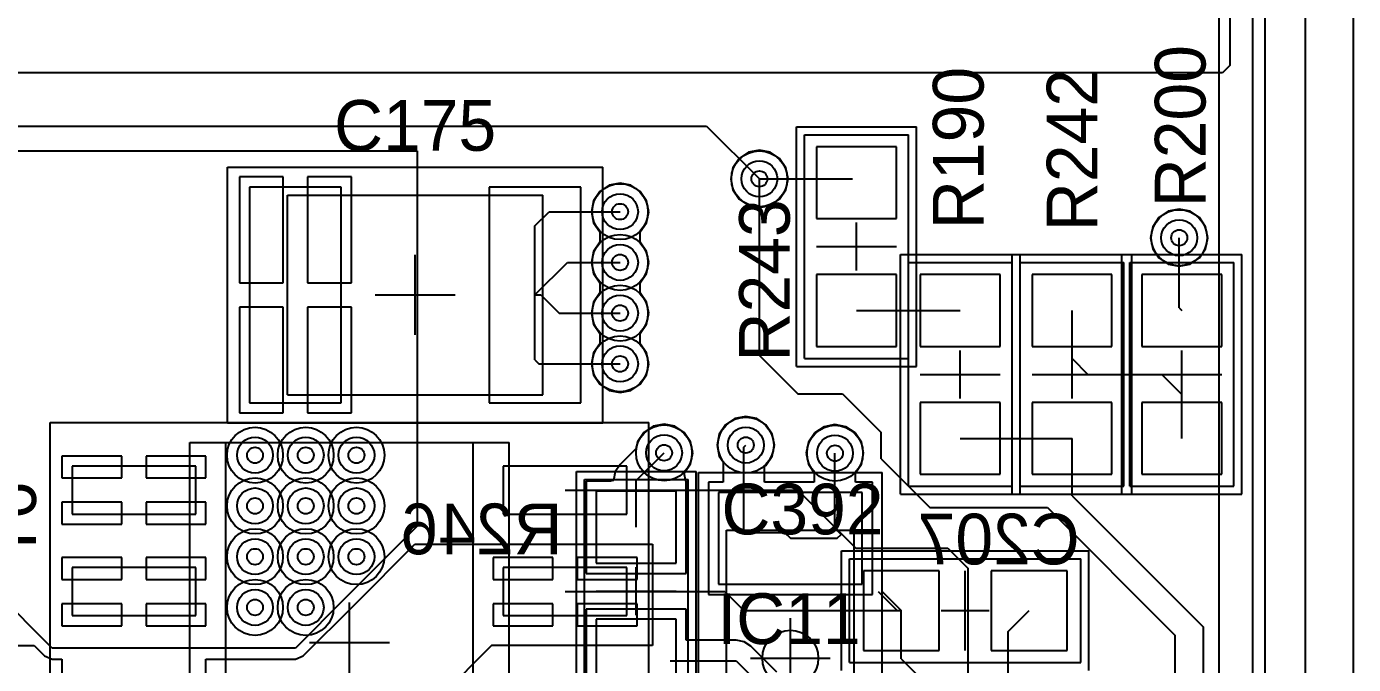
# Model space of a CAD drawing. Extents: x 28 to 300, y 18 to 330.
# Drawn here: x 232.68 to 249.3, y 146.2 to 154.18 of the extents above; entities that cross this region are included whole.
import ezdxf

# ---------------------------------------------------------------- set-up
doc = ezdxf.new("R2010")
doc.units = 0
for name, color, linetype in [('BOTTOMLAYER', 5, 'CONTINUOUS'), ('BOTTOMOVERLAY', 54, 'CONTINUOUS'), ('BOTTOMPASTE', 16, 'CONTINUOUS'), ('BOTTOMSOLDER', 6, 'CONTINUOUS'), ('DRILLDRAWING', 1, 'CONTINUOUS'), ('INTERNALPLANE1', 76, 'CONTINUOUS'), ('INTERNALPLANE6', 136, 'CONTINUOUS'), ('KEEPOUTLAYER', 6, 'CONTINUOUS'), ('MECHANICAL1', 6, 'CONTINUOUS'), ('MECHANICAL14', 56, 'CONTINUOUS'), ('MECHANICAL15', 56, 'CONTINUOUS'), ('MECHANICAL9', 56, 'CONTINUOUS'), ('MIDLAYER1', 16, 'CONTINUOUS'), ('MIDLAYER3', 90, 'CONTINUOUS'), ('MULTILAYER', 9, 'CONTINUOUS'), ('TOPLAYER', 1, 'CONTINUOUS'), ('TOPOVERLAY', 2, 'CONTINUOUS'), ('TOPPASTE', 8, 'CONTINUOUS'), ('TOPSOLDER', 216, 'CONTINUOUS'), ('VIAHOLELAYER', 16, 'CONTINUOUS')]:
    doc.layers.add(name, color=color, linetype=linetype)

msp = doc.modelspace()

# ---------------------------------------------------------------- linework, layer by layer
at = {"layer": 'BOTTOMLAYER'}
for p, q in [((247.612, 164.111), (247.612, 118.339)), ((241.721, 152.605), (241.605, 152.527)), ((241.859, 152.632), (241.721, 152.605)), ((241.996, 152.605), (241.859, 152.632)), ((242.113, 152.527), (241.996, 152.605)), ((241.527, 152.41), (241.5, 152.273)), ((241.605, 152.527), (241.527, 152.41)), ((242.19, 152.41), (242.113, 152.527)), ((242.218, 152.273), (242.19, 152.41)), ((241.5, 152.273), (241.527, 152.136)), ((242.19, 152.136), (242.218, 152.273)), ((239.86, 152.115), (239.782, 151.999)), ((239.976, 152.193), (239.86, 152.115)), ((240.114, 152.22), (239.976, 152.193)), ((240.251, 152.193), (240.114, 152.22)), ((240.368, 152.115), (240.251, 152.193)), ((240.445, 151.999), (240.368, 152.115)), ((241.527, 152.136), (241.605, 152.019)), ((242.113, 152.019), (242.19, 152.136)), ((239.782, 151.999), (239.755, 151.862)), ((240.473, 151.862), (240.445, 151.999)), ((241.605, 152.019), (241.721, 151.941)), ((241.721, 151.941), (241.859, 151.914)), ((241.859, 151.914), (241.996, 151.941)), ((241.996, 151.941), (242.113, 152.019)), ((239.755, 151.862), (239.782, 151.724)), ((240.445, 151.724), (240.473, 151.862)), ((246.863, 151.79), (246.785, 151.674)), ((246.979, 151.868), (246.863, 151.79)), ((247.117, 151.895), (246.979, 151.868)), ((247.254, 151.868), (247.117, 151.895)), ((247.37, 151.79), (247.254, 151.868)), ((247.448, 151.674), (247.37, 151.79)), ((239.782, 151.724), (239.86, 151.608)), ((239.86, 151.608), (239.86, 151.608)), ((239.86, 151.608), (239.86, 151.481)), ((240.367, 151.481), (240.367, 151.608)), ((240.367, 151.608), (240.368, 151.608)), ((240.368, 151.608), (240.445, 151.724)), ((246.785, 151.674), (246.758, 151.536)), ((247.475, 151.536), (247.448, 151.674)), ((239.86, 151.48), (239.782, 151.364)), ((239.86, 151.481), (239.86, 151.48)), ((240.368, 151.48), (240.367, 151.481)), ((240.445, 151.364), (240.368, 151.48)), ((246.758, 151.536), (246.785, 151.399)), ((247.448, 151.399), (247.475, 151.536)), ((239.782, 151.364), (239.755, 151.227)), ((240.473, 151.227), (240.445, 151.364)), ((246.785, 151.399), (246.863, 151.283)), ((246.863, 151.283), (246.979, 151.205)), ((247.254, 151.205), (247.37, 151.283)), ((247.37, 151.283), (247.448, 151.399)), ((239.755, 151.227), (239.782, 151.089)), ((239.782, 151.089), (239.86, 150.973)), ((240.368, 150.973), (240.445, 151.089)), ((240.445, 151.089), (240.473, 151.227)), ((246.979, 151.205), (247.117, 151.178)), ((247.117, 151.178), (247.254, 151.205)), ((239.86, 150.973), (239.86, 150.973)), ((239.86, 150.973), (239.86, 150.846)), ((240.367, 150.846), (240.367, 150.973)), ((240.367, 150.973), (240.368, 150.973)), ((239.86, 150.845), (239.782, 150.729)), ((239.86, 150.846), (239.86, 150.845)), ((240.368, 150.845), (240.367, 150.846)), ((240.445, 150.729), (240.368, 150.845)), ((239.782, 150.729), (239.755, 150.592)), ((239.755, 150.592), (239.782, 150.454)), ((240.473, 150.592), (240.445, 150.729)), ((240.445, 150.454), (240.473, 150.592)), ((239.782, 150.454), (239.86, 150.338)), ((240.368, 150.338), (240.445, 150.454)), ((239.86, 150.338), (239.86, 150.338)), ((239.86, 150.338), (239.86, 150.211)), ((240.367, 150.211), (240.367, 150.338)), ((240.367, 150.338), (240.368, 150.338)), ((239.782, 150.094), (239.755, 149.957)), ((239.86, 150.21), (239.782, 150.094)), ((239.86, 150.211), (239.86, 150.21)), ((240.368, 150.21), (240.367, 150.211)), ((240.445, 150.094), (240.368, 150.21)), ((240.473, 149.957), (240.445, 150.094)), ((239.755, 149.957), (239.782, 149.819)), ((240.445, 149.819), (240.473, 149.957)), ((239.782, 149.819), (239.86, 149.703)), ((240.368, 149.703), (240.445, 149.819)), ((239.86, 149.703), (239.976, 149.625)), ((239.976, 149.625), (240.114, 149.598)), ((240.114, 149.598), (240.251, 149.625)), ((240.251, 149.625), (240.368, 149.703)), ((241.551, 149.272), (241.435, 149.194)), ((241.689, 149.299), (241.551, 149.272)), ((241.826, 149.272), (241.689, 149.299)), ((241.942, 149.194), (241.826, 149.272)), ((240.411, 149.098), (240.333, 148.981)), ((240.528, 149.176), (240.411, 149.098)), ((240.665, 149.203), (240.528, 149.176)), ((240.802, 149.176), (240.665, 149.203)), ((240.919, 149.098), (240.802, 149.176)), ((240.997, 148.981), (240.919, 149.098)), ((241.357, 149.078), (241.33, 148.941)), ((241.435, 149.194), (241.357, 149.078)), ((242.02, 149.078), (241.942, 149.194)), ((242.048, 148.941), (242.02, 149.078)), ((242.552, 149.093), (242.475, 148.976)), ((242.669, 149.17), (242.552, 149.093)), ((242.806, 149.198), (242.669, 149.17)), ((242.944, 149.17), (242.806, 149.198)), ((243.06, 149.093), (242.944, 149.17)), ((243.138, 148.976), (243.06, 149.093)), ((240.333, 148.981), (240.317, 148.899)), ((241.024, 148.844), (240.997, 148.981)), ((241.33, 148.941), (241.357, 148.803)), ((241.663, 148.915), (241.689, 148.941)), ((241.663, 147.848), (241.663, 148.915)), ((242.02, 148.803), (242.048, 148.941)), ((242.475, 148.976), (242.447, 148.839)), ((243.165, 148.839), (243.138, 148.976)), ((240.317, 148.899), (240.116, 148.697)), ((240.317, 148.496), (240.665, 148.844)), ((240.997, 148.707), (241.024, 148.844)), ((241.357, 148.803), (241.404, 148.733)), ((241.942, 148.687), (242.02, 148.803)), ((242.447, 148.839), (242.475, 148.702)), ((242.806, 147.899), (242.806, 148.839)), ((243.138, 148.702), (243.165, 148.839)), ((240.054, 148.605), (240.032, 148.496)), ((240.116, 148.697), (240.054, 148.605)), ((240.919, 148.59), (240.997, 148.707)), ((240.94, 148.489), (240.919, 148.59)), ((241.404, 148.733), (241.404, 148.476)), ((241.922, 148.673), (241.942, 148.687)), ((241.922, 148.476), (241.922, 148.673)), ((242.475, 148.702), (242.547, 148.593)), ((242.547, 148.593), (242.547, 148.476)), ((243.065, 148.593), (243.138, 148.702)), ((243.065, 148.476), (243.065, 148.593)), ((239.996, 148.489), (239.69, 148.489)), ((239.69, 148.489), (239.69, 147.335)), ((240.032, 148.496), (239.996, 148.489)), ((240.317, 147.912), (240.317, 148.496)), ((240.944, 148.489), (240.94, 148.489)), ((240.944, 147.335), (240.944, 148.489)), ((240.944, 148.489), (240.944, 148.489)), ((241.404, 148.476), (241.22, 148.476)), ((241.22, 148.476), (241.22, 147.072)), ((242.547, 148.476), (241.922, 148.476)), ((243.274, 148.476), (243.065, 148.476)), ((243.274, 147.072), (243.274, 148.476)), ((240.817, 148.362), (239.817, 148.362)), ((239.817, 148.362), (239.817, 147.462)), ((240.817, 147.462), (240.817, 148.362)), ((243.147, 148.349), (241.347, 148.349)), ((241.347, 148.349), (241.347, 147.199)), ((243.147, 147.199), (243.147, 148.349)), ((241.663, 147.848), (242.173, 147.848)), ((242.173, 147.848), (242.247, 147.774)), ((242.247, 147.774), (242.833, 147.774)), ((242.806, 147.899), (242.882, 147.823)), ((242.833, 147.774), (242.882, 147.823)), ((239.817, 147.462), (240.817, 147.462)), ((239.69, 147.335), (240.944, 147.335)), ((241.347, 147.199), (243.147, 147.199)), ((241.22, 147.072), (243.274, 147.072)), ((240.944, 146.889), (239.69, 146.889)), ((239.69, 146.889), (239.69, 145.735)), ((240.817, 146.762), (239.817, 146.762)), ((239.817, 146.762), (239.817, 145.862)), ((240.817, 145.862), (240.817, 146.762)), ((240.944, 146.5), (240.944, 146.889)), ((241.569, 146.5), (240.944, 146.5)), ((241.668, 146.48), (241.569, 146.5)), ((241.752, 146.424), (241.668, 146.48)), ((242.079, 146.097), (241.752, 146.424)), ((240.741, 146.241), (241.569, 146.241)), ((241.569, 146.241), (242.07, 145.74))]:
    msp.add_line(p, q, dxfattribs=at)
for centre in [(241.859, 152.273), (240.114, 151.862), (247.117, 151.536), (240.114, 151.227), (240.114, 150.592), (240.114, 149.957), (241.689, 148.941), (235.542, 148.814), (236.177, 148.814), (236.812, 148.814), (240.665, 148.844), (242.806, 148.839), (235.542, 148.179), (236.177, 148.179), (236.812, 148.179), (235.542, 147.544), (236.177, 147.544), (236.812, 147.544), (235.542, 146.909), (236.177, 146.909)]:
    msp.add_circle(centre, 0.225, dxfattribs=at)
at = {"layer": 'BOTTOMOVERLAY'}
for p, q in [((239.817, 147.112), (240.817, 147.112)), ((241.447, 145.724), (241.447, 146.824)), ((243.047, 145.724), (243.047, 146.824))]:
    msp.add_line(p, q, dxfattribs=at)
at = {"layer": 'BOTTOMPASTE'}
for p, q in [((240.817, 148.362), (239.817, 148.362)), ((239.817, 148.362), (239.817, 147.462)), ((240.817, 147.462), (240.817, 148.362)), ((243.147, 148.349), (241.347, 148.349)), ((241.347, 148.349), (241.347, 147.199)), ((243.147, 147.199), (243.147, 148.349)), ((239.817, 147.462), (240.817, 147.462)), ((241.347, 147.199), (243.147, 147.199)), ((240.817, 146.762), (239.817, 146.762)), ((239.817, 146.762), (239.817, 145.862)), ((240.817, 145.862), (240.817, 146.762))]:
    msp.add_line(p, q, dxfattribs=at)
at = {"layer": 'BOTTOMSOLDER'}
for p, q in [((240.817, 148.362), (239.817, 148.362)), ((239.817, 148.362), (239.817, 147.462)), ((240.817, 147.462), (240.817, 148.362)), ((243.147, 148.349), (241.347, 148.349)), ((241.347, 148.349), (241.347, 147.199)), ((243.147, 147.199), (243.147, 148.349)), ((239.817, 147.462), (240.817, 147.462)), ((241.347, 147.199), (243.147, 147.199)), ((240.817, 146.762), (239.817, 146.762)), ((239.817, 146.762), (239.817, 145.862)), ((240.817, 145.862), (240.817, 146.762))]:
    msp.add_line(p, q, dxfattribs=at)
at = {"layer": 'DRILLDRAWING'}
for centre in [(241.859, 152.273), (240.114, 151.862), (247.117, 151.536), (240.114, 151.227), (240.114, 150.592), (240.114, 149.957), (235.542, 148.814), (236.177, 148.814), (236.812, 148.814), (240.665, 148.844), (241.689, 148.941), (242.806, 148.839), (235.542, 148.179), (236.177, 148.179), (236.812, 148.179), (235.542, 147.544), (236.177, 147.544), (236.812, 147.544), (235.542, 146.909), (236.177, 146.909)]:
    msp.add_circle(centre, 0.1, dxfattribs=at)
at = {"layer": 'INTERNALPLANE1'}
for p, q in [((248.7, 97.15), (248.7, 195.549)), ((248.189, 162.796), (248.189, 97.66))]:
    msp.add_line(p, q, dxfattribs=at)
for centre in [(241.859, 152.273), (240.114, 151.862), (247.117, 151.536), (240.114, 151.227), (240.114, 150.592), (240.114, 149.957), (241.689, 148.941), (235.542, 148.814), (236.177, 148.814), (236.812, 148.814), (240.665, 148.844), (242.806, 148.839), (235.542, 148.179), (236.177, 148.179), (236.812, 148.179), (235.542, 147.544), (236.177, 147.544), (236.812, 147.544), (235.542, 146.909), (236.177, 146.909)]:
    msp.add_circle(centre, 0.35, dxfattribs=at)
at = {"layer": 'INTERNALPLANE6'}
for p, q in [((248.7, 97.15), (248.7, 195.549)), ((248.189, 195.039), (248.189, 97.66))]:
    msp.add_line(p, q, dxfattribs=at)
for centre in [(241.859, 152.273), (235.542, 148.814), (236.177, 148.814), (236.812, 148.814), (235.542, 148.179), (236.177, 148.179), (236.812, 148.179), (235.542, 147.544), (236.177, 147.544), (236.812, 147.544), (235.542, 146.909), (236.177, 146.909)]:
    msp.add_circle(centre, 0.35, dxfattribs=at)
at = {"layer": 'KEEPOUTLAYER'}
msp.add_line((248.039, 97.785), (248.039, 194.818), dxfattribs=at)
at = {"layer": 'MECHANICAL1'}
msp.add_line((248.7, 97.15), (248.7, 195.549), dxfattribs=at)
at = {"layer": 'MECHANICAL14'}
for p, q in [((242.425, 152.825), (243.725, 152.825)), ((242.425, 150.025), (242.425, 152.825)), ((243.725, 150.025), (243.725, 152.825)), ((235.948, 152.07), (239.148, 152.07)), ((235.948, 149.57), (235.948, 152.07)), ((239.148, 149.57), (239.148, 152.07)), ((243.725, 148.425), (243.725, 151.225)), ((243.725, 151.225), (245.025, 151.225)), ((245.025, 148.425), (245.025, 151.225)), ((245.125, 148.425), (245.125, 151.225)), ((245.125, 151.225), (246.425, 151.225)), ((246.425, 148.425), (246.425, 151.225)), ((246.5, 151.225), (247.8, 151.225)), ((246.5, 148.425), (246.5, 151.225)), ((247.8, 148.425), (247.8, 151.225)), ((242.425, 150.025), (243.725, 150.025)), ((235.948, 149.57), (239.148, 149.57)), ((234.725, 148.972), (238.725, 148.972)), ((234.725, 143.972), (234.725, 148.972)), ((238.725, 143.972), (238.725, 148.972)), ((239.667, 145.712), (239.667, 148.512)), ((239.667, 148.512), (240.967, 148.512)), ((240.967, 145.712), (240.967, 148.512)), ((243.725, 148.425), (245.025, 148.425)), ((245.125, 148.425), (246.425, 148.425)), ((246.5, 148.425), (247.8, 148.425)), ((241.447, 147.874), (243.047, 147.874)), ((241.447, 144.674), (241.447, 147.874)), ((243.047, 144.674), (243.047, 147.874)), ((242.987, 147.519), (245.887, 147.519)), ((242.987, 146.219), (242.987, 147.519)), ((245.887, 146.219), (245.887, 147.519)), ((242.987, 146.219), (245.887, 146.219))]:
    msp.add_line(p, q, dxfattribs=at)
at = {"layer": 'MECHANICAL15'}
for p, q in [((242.325, 149.925), (242.325, 152.925)), ((242.325, 152.925), (243.825, 152.925)), ((243.825, 149.925), (243.825, 152.925)), ((235.198, 149.22), (235.198, 152.42)), ((235.198, 152.42), (239.898, 152.42)), ((239.898, 149.22), (239.898, 152.42)), ((243.075, 151.125), (243.075, 151.725)), ((242.775, 151.425), (243.375, 151.425)), ((237.548, 150.32), (237.548, 151.32)), ((237.548, 150.32), (237.548, 151.32)), ((243.625, 151.325), (245.125, 151.325)), ((243.625, 148.325), (243.625, 151.325)), ((245.025, 148.325), (245.025, 151.325)), ((245.025, 151.325), (246.525, 151.325)), ((245.125, 148.325), (245.125, 151.325)), ((246.4, 151.325), (247.9, 151.325)), ((246.4, 148.325), (246.4, 151.325)), ((246.525, 148.325), (246.525, 151.325)), ((247.9, 148.325), (247.9, 151.325)), ((237.048, 150.82), (238.048, 150.82)), ((237.048, 150.82), (238.048, 150.82)), ((244.375, 149.525), (244.375, 150.125)), ((245.775, 149.525), (245.775, 150.125)), ((247.15, 149.525), (247.15, 150.125)), ((242.325, 149.925), (243.825, 149.925)), ((244.075, 149.825), (244.675, 149.825)), ((245.475, 149.825), (246.075, 149.825)), ((246.85, 149.825), (247.45, 149.825)), ((232.975, 143.722), (232.975, 149.222)), ((232.975, 149.222), (240.475, 149.222)), ((235.198, 149.22), (239.898, 149.22)), ((240.475, 143.722), (240.475, 149.222)), ((239.567, 148.612), (241.067, 148.612)), ((239.567, 145.612), (239.567, 148.612)), ((241.067, 145.612), (241.067, 148.612)), ((241.097, 148.599), (243.397, 148.599)), ((241.097, 143.949), (241.097, 148.599)), ((243.397, 143.949), (243.397, 148.599)), ((243.625, 148.325), (245.125, 148.325)), ((245.025, 148.325), (246.525, 148.325)), ((246.4, 148.325), (247.9, 148.325)), ((242.887, 146.119), (242.887, 147.619)), ((242.887, 147.619), (245.987, 147.619)), ((245.987, 146.119), (245.987, 147.619)), ((240.317, 146.812), (240.317, 147.412)), ((240.017, 147.112), (240.617, 147.112)), ((244.437, 146.569), (244.437, 147.169)), ((236.725, 145.972), (236.725, 146.972)), ((242.247, 145.774), (242.247, 146.774)), ((244.137, 146.869), (244.737, 146.869)), ((236.225, 146.472), (237.225, 146.472)), ((241.747, 146.274), (242.747, 146.274))]:
    msp.add_line(p, q, dxfattribs=at)
msp.add_circle((242.247, 146.274), 0.35, dxfattribs=at)
at = {"layer": 'MECHANICAL9'}
msp.add_line((249.3, 128.446), (249.3, 196.141), dxfattribs=at)
at = {"layer": 'MIDLAYER1'}
for p, q in [((247.725, 194.402), (247.75, 153.69)), ((247.66, 153.6), (217, 153.6)), ((247.75, 153.69), (247.66, 153.6))]:
    msp.add_line(p, q, dxfattribs=at)
for centre in [(241.859, 152.273), (240.114, 151.862), (247.117, 151.536), (240.114, 151.227), (240.114, 150.592), (240.114, 149.957), (241.689, 148.941), (235.542, 148.814), (236.177, 148.814), (236.812, 148.814), (240.665, 148.844), (242.806, 148.839), (235.542, 148.179), (236.177, 148.179), (236.812, 148.179), (235.542, 147.544), (236.177, 147.544), (236.812, 147.544), (235.542, 146.909), (236.177, 146.909)]:
    msp.add_circle(centre, 0.225, dxfattribs=at)
at = {"layer": 'MIDLAYER3'}
for p, q in [((212.931, 152.933), (241.198, 152.933)), ((241.198, 152.933), (241.859, 152.273))]:
    msp.add_line(p, q, dxfattribs=at)
for centre in [(241.859, 152.273), (240.114, 151.862), (247.117, 151.536), (240.114, 151.227), (240.114, 150.592), (240.114, 149.957), (241.689, 148.941), (235.542, 148.814), (236.177, 148.814), (236.812, 148.814), (240.665, 148.844), (242.806, 148.839), (235.542, 148.179), (236.177, 148.179), (236.812, 148.179), (235.542, 147.544), (236.177, 147.544), (236.812, 147.544), (235.542, 146.909), (236.177, 146.909)]:
    msp.add_circle(centre, 0.225, dxfattribs=at)
at = {"layer": 'MULTILAYER'}
for centre in [(241.859, 152.273), (240.114, 151.862), (247.117, 151.536), (240.114, 151.227), (240.114, 150.592), (240.114, 149.957), (241.689, 148.941), (235.542, 148.814), (236.177, 148.814), (236.812, 148.814), (240.665, 148.844), (242.806, 148.839), (235.542, 148.179), (236.177, 148.179), (236.812, 148.179), (235.542, 147.544), (236.177, 147.544), (236.812, 147.544), (235.542, 146.909), (236.177, 146.909)]:
    msp.add_circle(centre, 0.225, dxfattribs=at)
at = {"layer": 'TOPLAYER'}
for p, q in [((232.24, 152.624), (237.574, 152.624)), ((237.574, 152.624), (237.574, 149.322)), ((243.575, 152.675), (242.575, 152.675)), ((242.575, 152.675), (242.575, 151.775)), ((243.575, 151.775), (243.575, 152.675)), ((235.896, 152.297), (235.346, 152.297)), ((235.346, 152.297), (235.346, 150.973)), ((235.896, 150.973), (235.896, 152.297)), ((236.75, 152.297), (236.201, 152.297)), ((236.201, 152.297), (236.201, 150.973)), ((236.75, 150.973), (236.75, 152.297)), ((241.859, 152.273), (243.027, 152.273)), ((241.859, 150.063), (241.859, 152.273)), ((236.623, 152.17), (235.473, 152.17)), ((235.473, 152.17), (235.473, 149.47)), ((236.623, 149.47), (236.623, 152.17)), ((239.623, 152.17), (238.473, 152.17)), ((238.473, 152.17), (238.473, 149.47)), ((239.623, 149.47), (239.623, 152.17)), ((239.048, 151.685), (239.225, 151.862)), ((239.225, 151.862), (240.114, 151.862)), ((242.575, 151.775), (243.575, 151.775)), ((239.048, 150.82), (239.048, 151.685)), ((247.117, 150.658), (247.117, 151.536)), ((239.048, 150.82), (239.455, 151.227)), ((239.455, 151.227), (240.114, 151.227)), ((243.575, 151.075), (242.575, 151.075)), ((242.575, 151.075), (242.575, 150.175)), ((243.575, 150.175), (243.575, 151.075)), ((244.875, 151.075), (243.875, 151.075)), ((243.875, 151.075), (243.875, 150.175)), ((244.875, 150.175), (244.875, 151.075)), ((246.275, 151.075), (245.275, 151.075)), ((245.275, 151.075), (245.275, 150.175)), ((246.275, 150.175), (246.275, 151.075)), ((247.65, 151.075), (246.65, 151.075)), ((246.65, 151.075), (246.65, 150.175)), ((247.65, 150.175), (247.65, 151.075)), ((235.346, 150.973), (235.896, 150.973)), ((236.201, 150.973), (236.75, 150.973)), ((239.048, 150.006), (239.048, 150.82)), ((239.048, 150.82), (239.123, 150.82)), ((239.123, 150.82), (239.352, 150.592)), ((235.896, 150.668), (235.346, 150.668)), ((235.346, 150.668), (235.346, 149.343)), ((235.896, 149.343), (235.896, 150.668)), ((236.75, 150.668), (236.201, 150.668)), ((236.201, 150.668), (236.201, 149.343)), ((236.75, 149.343), (236.75, 150.668)), ((239.352, 150.592), (240.114, 150.592)), ((243.075, 150.625), (244.375, 150.625)), ((245.775, 150.024), (245.775, 150.625)), ((247.117, 150.658), (247.15, 150.625)), ((242.575, 150.175), (243.575, 150.175)), ((243.875, 150.175), (244.875, 150.175)), ((245.275, 150.175), (246.275, 150.175)), ((246.65, 150.175), (247.65, 150.175)), ((239.048, 150.006), (239.098, 149.957)), ((239.098, 149.957), (240.114, 149.957)), ((241.859, 150.063), (242.341, 149.581)), ((245.775, 150.024), (245.974, 149.825)), ((245.974, 149.825), (246.898, 149.825)), ((246.898, 149.825), (247.15, 149.573)), ((242.341, 149.581), (242.9, 149.581)), ((242.9, 149.581), (243.383, 149.098)), ((235.473, 149.47), (236.623, 149.47)), ((238.473, 149.47), (239.623, 149.47)), ((244.875, 149.475), (243.875, 149.475)), ((243.875, 149.475), (243.875, 148.575)), ((244.875, 148.575), (244.875, 149.475)), ((246.275, 149.475), (245.275, 149.475)), ((245.275, 149.475), (245.275, 148.575)), ((246.275, 148.575), (246.275, 149.475)), ((247.65, 149.475), (246.65, 149.475)), ((246.65, 149.475), (246.65, 148.575)), ((247.15, 149.025), (247.15, 149.573)), ((247.65, 148.575), (247.65, 149.475)), ((235.346, 149.343), (235.896, 149.343)), ((236.201, 149.343), (236.75, 149.343)), ((237.574, 149.322), (237.574, 147.925)), ((243.383, 148.768), (243.383, 149.098)), ((244.375, 149.025), (245.775, 149.025)), ((245.775, 148.306), (245.775, 149.025)), ((233.873, 148.804), (233.123, 148.804)), ((233.123, 148.804), (233.123, 148.53)), ((233.873, 148.53), (233.873, 148.804)), ((234.927, 148.804), (234.178, 148.804)), ((234.178, 148.804), (234.178, 148.53)), ((234.927, 148.53), (234.927, 148.804)), ((243.383, 148.768), (243.992, 148.158)), ((234.8, 148.677), (233.25, 148.677)), ((233.25, 148.677), (233.25, 148.077)), ((234.8, 148.077), (234.8, 148.677)), ((240.2, 148.677), (238.65, 148.677)), ((238.65, 148.677), (238.65, 148.077)), ((240.2, 148.077), (240.2, 148.677)), ((233.123, 148.53), (233.873, 148.53)), ((234.178, 148.53), (234.927, 148.53)), ((243.875, 148.575), (244.875, 148.575)), ((245.275, 148.575), (246.275, 148.575)), ((246.65, 148.575), (247.65, 148.575)), ((239.425, 148.377), (242.341, 148.377)), ((242.341, 148.377), (243.069, 147.65)), ((245.775, 148.306), (247.421, 146.66)), ((233.873, 148.225), (233.123, 148.225)), ((233.123, 148.225), (233.123, 147.95)), ((233.873, 147.95), (233.873, 148.225)), ((234.927, 148.225), (234.178, 148.225)), ((234.178, 148.225), (234.178, 147.95)), ((234.927, 147.95), (234.927, 148.225)), ((243.992, 148.158), (245.466, 148.158)), ((245.466, 148.158), (247.066, 146.558)), ((233.123, 147.95), (233.873, 147.95)), ((233.25, 148.077), (234.8, 148.077)), ((234.178, 147.95), (234.927, 147.95)), ((237.574, 147.925), (236.685, 147.036)), ((238.65, 148.077), (240.2, 148.077)), ((236.782, 146.938), (237.545, 147.701)), ((237.545, 147.701), (240.52, 147.701)), ((240.52, 147.701), (240.52, 146.431)), ((243.069, 147.65), (244.221, 147.65)), ((244.221, 147.65), (244.475, 147.396)), ((233.873, 147.534), (233.123, 147.534)), ((233.123, 147.534), (233.123, 147.26)), ((233.873, 147.26), (233.873, 147.534)), ((234.927, 147.534), (234.178, 147.534)), ((234.178, 147.534), (234.178, 147.26)), ((234.927, 147.26), (234.927, 147.534)), ((239.273, 147.534), (238.523, 147.534)), ((238.523, 147.534), (238.523, 147.26)), ((239.273, 147.26), (239.273, 147.534)), ((240.327, 147.534), (239.578, 147.534)), ((239.578, 147.534), (239.578, 147.26)), ((240.327, 147.26), (240.327, 147.534)), ((233.123, 147.26), (233.873, 147.26)), ((234.8, 147.407), (233.25, 147.407)), ((233.25, 147.407), (233.25, 146.807)), ((234.178, 147.26), (234.927, 147.26)), ((234.8, 146.807), (234.8, 147.407)), ((238.523, 147.26), (239.273, 147.26)), ((240.2, 147.407), (238.65, 147.407)), ((238.65, 147.407), (238.65, 146.807)), ((239.578, 147.26), (240.327, 147.26)), ((240.2, 146.807), (240.2, 147.407)), ((243.162, 147.369), (243.162, 146.369)), ((244.112, 147.369), (243.162, 147.369)), ((244.112, 146.369), (244.112, 147.369)), ((244.475, 145.422), (244.475, 147.396)), ((244.762, 147.369), (244.762, 146.369)), ((245.712, 147.369), (244.762, 147.369)), ((245.712, 146.369), (245.712, 147.369)), ((233.002, 146.401), (232.24, 147.163)), ((239.425, 147.107), (241.427, 147.107)), ((241.427, 147.107), (241.666, 146.869)), ((243.347, 147.107), (243.586, 146.869)), ((243.398, 147.107), (243.637, 146.869)), ((233.873, 146.955), (233.123, 146.955)), ((233.123, 146.955), (233.123, 146.68)), ((233.873, 146.68), (233.873, 146.955)), ((234.927, 146.955), (234.178, 146.955)), ((234.178, 146.955), (234.178, 146.68)), ((234.927, 146.68), (234.927, 146.955)), ((236.685, 147.036), (236.05, 146.401)), ((236.147, 146.303), (236.782, 146.938)), ((236.782, 146.938), (236.782, 146.938)), ((239.273, 146.955), (238.523, 146.955)), ((238.523, 146.955), (238.523, 146.68)), ((239.273, 146.68), (239.273, 146.955)), ((240.327, 146.955), (239.578, 146.955)), ((239.578, 146.955), (239.578, 146.68)), ((240.327, 146.68), (240.327, 146.955)), ((233.25, 146.807), (234.8, 146.807)), ((238.65, 146.807), (240.2, 146.807)), ((241.666, 146.869), (243.586, 146.869)), ((243.262, 146.869), (243.586, 146.869)), ((243.586, 146.869), (243.637, 146.869)), ((243.637, 146.266), (243.637, 146.869)), ((244.975, 146.607), (245.237, 146.869)), ((233.123, 146.68), (233.873, 146.68)), ((234.178, 146.68), (234.927, 146.68)), ((238.523, 146.68), (239.273, 146.68)), ((239.578, 146.68), (240.327, 146.68)), ((244.975, 145.422), (244.975, 146.607)), ((247.421, 144.424), (247.421, 146.66)), ((231.902, 146.431), (232.777, 146.431)), ((232.777, 146.431), (232.905, 146.303)), ((238.506, 146.431), (236.073, 143.998)), ((240.52, 146.431), (238.506, 146.431)), ((247.066, 144.907), (247.066, 146.558)), ((232.905, 146.303), (233.002, 146.263)), ((236.05, 146.401), (233.002, 146.401)), ((233.002, 146.263), (233.002, 146.263)), ((233.002, 146.263), (233.123, 146.263)), ((233.123, 146.263), (233.123, 145.99)), ((234.927, 145.99), (234.927, 146.263)), ((234.927, 146.263), (236.05, 146.263)), ((236.05, 146.263), (236.147, 146.303)), ((236.147, 146.303), (236.147, 146.303)), ((243.162, 146.369), (244.112, 146.369)), ((243.637, 146.266), (243.975, 145.927)), ((244.762, 146.369), (245.712, 146.369))]:
    msp.add_line(p, q, dxfattribs=at)
for centre in [(241.859, 152.273), (240.114, 151.862), (247.117, 151.536), (240.114, 151.227), (240.114, 150.592), (240.114, 149.957), (241.689, 148.941), (235.542, 148.814), (236.177, 148.814), (236.812, 148.814), (240.665, 148.844), (242.806, 148.839), (235.542, 148.179), (236.177, 148.179), (236.812, 148.179), (235.542, 147.544), (236.177, 147.544), (236.812, 147.544), (235.542, 146.909), (236.177, 146.909)]:
    msp.add_circle(centre, 0.225, dxfattribs=at)
at = {"layer": 'TOPOVERLAY'}
for p, q in [((236.998, 152.07), (238.098, 152.07)), ((242.575, 151.425), (243.575, 151.425)), ((243.875, 149.825), (244.875, 149.825)), ((245.275, 149.825), (246.275, 149.825)), ((246.65, 149.825), (247.65, 149.825)), ((236.998, 149.57), (238.098, 149.57)), ((235.175, 143.972), (235.175, 148.972)), ((235.175, 148.972), (238.275, 148.972)), ((238.275, 143.972), (238.275, 148.972)), ((244.437, 146.369), (244.437, 147.369))]:
    msp.add_line(p, q, dxfattribs=at)
at = {"layer": 'TOPPASTE'}
for p, q in [((243.575, 152.675), (242.575, 152.675)), ((242.575, 152.675), (242.575, 151.775)), ((243.575, 151.775), (243.575, 152.675)), ((236.623, 152.17), (235.473, 152.17)), ((235.473, 152.17), (235.473, 149.47)), ((236.623, 149.47), (236.623, 152.17)), ((239.623, 152.17), (238.473, 152.17)), ((238.473, 152.17), (238.473, 149.47)), ((239.623, 149.47), (239.623, 152.17)), ((242.575, 151.775), (243.575, 151.775)), ((243.575, 151.075), (242.575, 151.075)), ((242.575, 151.075), (242.575, 150.175)), ((243.575, 150.175), (243.575, 151.075)), ((244.875, 151.075), (243.875, 151.075)), ((243.875, 151.075), (243.875, 150.175)), ((244.875, 150.175), (244.875, 151.075)), ((246.275, 151.075), (245.275, 151.075)), ((245.275, 151.075), (245.275, 150.175)), ((246.275, 150.175), (246.275, 151.075)), ((247.65, 151.075), (246.65, 151.075)), ((246.65, 151.075), (246.65, 150.175)), ((247.65, 150.175), (247.65, 151.075)), ((242.575, 150.175), (243.575, 150.175)), ((243.875, 150.175), (244.875, 150.175)), ((245.275, 150.175), (246.275, 150.175)), ((246.65, 150.175), (247.65, 150.175)), ((235.473, 149.47), (236.623, 149.47)), ((238.473, 149.47), (239.623, 149.47)), ((244.875, 149.475), (243.875, 149.475)), ((243.875, 149.475), (243.875, 148.575)), ((244.875, 148.575), (244.875, 149.475)), ((246.275, 149.475), (245.275, 149.475)), ((245.275, 149.475), (245.275, 148.575)), ((246.275, 148.575), (246.275, 149.475)), ((247.65, 149.475), (246.65, 149.475)), ((246.65, 149.475), (246.65, 148.575)), ((247.65, 148.575), (247.65, 149.475)), ((234.8, 148.677), (233.25, 148.677)), ((233.25, 148.677), (233.25, 148.077)), ((234.8, 148.077), (234.8, 148.677)), ((240.2, 148.677), (238.65, 148.677)), ((238.65, 148.677), (238.65, 148.077)), ((240.2, 148.077), (240.2, 148.677)), ((243.875, 148.575), (244.875, 148.575)), ((245.275, 148.575), (246.275, 148.575)), ((246.65, 148.575), (247.65, 148.575)), ((233.25, 148.077), (234.8, 148.077)), ((238.65, 148.077), (240.2, 148.077)), ((234.8, 147.407), (233.25, 147.407)), ((233.25, 147.407), (233.25, 146.807)), ((234.8, 146.807), (234.8, 147.407)), ((240.2, 147.407), (238.65, 147.407)), ((238.65, 147.407), (238.65, 146.807)), ((240.2, 146.807), (240.2, 147.407)), ((243.162, 147.369), (243.162, 146.369)), ((244.112, 147.369), (243.162, 147.369)), ((244.112, 146.369), (244.112, 147.369)), ((244.762, 147.369), (244.762, 146.369)), ((245.712, 147.369), (244.762, 147.369)), ((245.712, 146.369), (245.712, 147.369)), ((233.25, 146.807), (234.8, 146.807)), ((238.65, 146.807), (240.2, 146.807)), ((243.162, 146.369), (244.112, 146.369)), ((244.762, 146.369), (245.712, 146.369))]:
    msp.add_line(p, q, dxfattribs=at)
at = {"layer": 'TOPSOLDER'}
for p, q in [((243.575, 152.675), (242.575, 152.675)), ((242.575, 152.675), (242.575, 151.775)), ((243.575, 151.775), (243.575, 152.675)), ((236.623, 152.17), (235.473, 152.17)), ((235.473, 152.17), (235.473, 149.47)), ((236.623, 149.47), (236.623, 152.17)), ((239.623, 152.17), (238.473, 152.17)), ((238.473, 152.17), (238.473, 149.47)), ((239.623, 149.47), (239.623, 152.17)), ((242.575, 151.775), (243.575, 151.775)), ((243.575, 151.075), (242.575, 151.075)), ((242.575, 151.075), (242.575, 150.175)), ((243.575, 150.175), (243.575, 151.075)), ((244.875, 151.075), (243.875, 151.075)), ((243.875, 151.075), (243.875, 150.175)), ((244.875, 150.175), (244.875, 151.075)), ((246.275, 151.075), (245.275, 151.075)), ((245.275, 151.075), (245.275, 150.175)), ((246.275, 150.175), (246.275, 151.075)), ((247.65, 151.075), (246.65, 151.075)), ((246.65, 151.075), (246.65, 150.175)), ((247.65, 150.175), (247.65, 151.075)), ((242.575, 150.175), (243.575, 150.175)), ((243.875, 150.175), (244.875, 150.175)), ((245.275, 150.175), (246.275, 150.175)), ((246.65, 150.175), (247.65, 150.175)), ((235.473, 149.47), (236.623, 149.47)), ((238.473, 149.47), (239.623, 149.47)), ((244.875, 149.475), (243.875, 149.475)), ((243.875, 149.475), (243.875, 148.575)), ((244.875, 148.575), (244.875, 149.475)), ((246.275, 149.475), (245.275, 149.475)), ((245.275, 149.475), (245.275, 148.575)), ((246.275, 148.575), (246.275, 149.475)), ((247.65, 149.475), (246.65, 149.475)), ((246.65, 149.475), (246.65, 148.575)), ((247.65, 148.575), (247.65, 149.475)), ((234.8, 148.677), (233.25, 148.677)), ((233.25, 148.677), (233.25, 148.077)), ((234.8, 148.077), (234.8, 148.677)), ((240.2, 148.677), (238.65, 148.677)), ((238.65, 148.677), (238.65, 148.077)), ((240.2, 148.077), (240.2, 148.677)), ((243.875, 148.575), (244.875, 148.575)), ((245.275, 148.575), (246.275, 148.575)), ((246.65, 148.575), (247.65, 148.575)), ((233.25, 148.077), (234.8, 148.077)), ((238.65, 148.077), (240.2, 148.077)), ((234.8, 147.407), (233.25, 147.407)), ((233.25, 147.407), (233.25, 146.807)), ((234.8, 146.807), (234.8, 147.407)), ((240.2, 147.407), (238.65, 147.407)), ((238.65, 147.407), (238.65, 146.807)), ((240.2, 146.807), (240.2, 147.407)), ((243.162, 147.369), (243.162, 146.369)), ((244.112, 147.369), (243.162, 147.369)), ((244.112, 146.369), (244.112, 147.369)), ((244.762, 147.369), (244.762, 146.369)), ((245.712, 147.369), (244.762, 147.369)), ((245.712, 146.369), (245.712, 147.369)), ((233.25, 146.807), (234.8, 146.807)), ((238.65, 146.807), (240.2, 146.807)), ((243.162, 146.369), (244.112, 146.369)), ((244.762, 146.369), (245.712, 146.369))]:
    msp.add_line(p, q, dxfattribs=at)
at = {"layer": 'VIAHOLELAYER'}
for centre in [(241.859, 152.273), (240.114, 151.862), (247.117, 151.536), (240.114, 151.227), (240.114, 150.592), (240.114, 149.957), (235.542, 148.814), (236.177, 148.814), (236.812, 148.814), (240.665, 148.844), (241.689, 148.941), (242.806, 148.839), (235.542, 148.179), (236.177, 148.179), (236.812, 148.179), (235.542, 147.544), (236.177, 147.544), (236.812, 147.544), (235.542, 146.909), (236.177, 146.909)]:
    msp.add_circle(centre, 0.1, dxfattribs=at)

# ---------------------------------------------------------------- texts
at = {"layer": 'BOTTOMOVERLAY', "text_generation_flag": 2}
msp.add_text('R246', height=0.635, rotation=360, dxfattribs=at).set_placement((239.395, 147.574))
msp.add_text('C207', height=0.635, dxfattribs=at).set_placement((245.872, 147.447))
at = {"layer": 'TOPOVERLAY'}
for s, rotation, p in [('R200', 90, (247.447, 151.917)), ('R190', 90, (244.667, 151.644)), ('R242', 90, (246.093, 151.618)), ('C175', 360, (236.532, 152.624)), ('R243', 90, (242.24, 149.987)), ('T6', 90, (232.799, 147.493))]:
    msp.add_text(s, height=0.635, rotation=rotation, dxfattribs=at).set_placement(p)
for s, p in [('C392', (241.384, 147.823)), ('IC11', (241.333, 146.451))]:
    msp.add_text(s, height=0.635, dxfattribs=at).set_placement(p)

doc.saveas('drawing.dxf')
